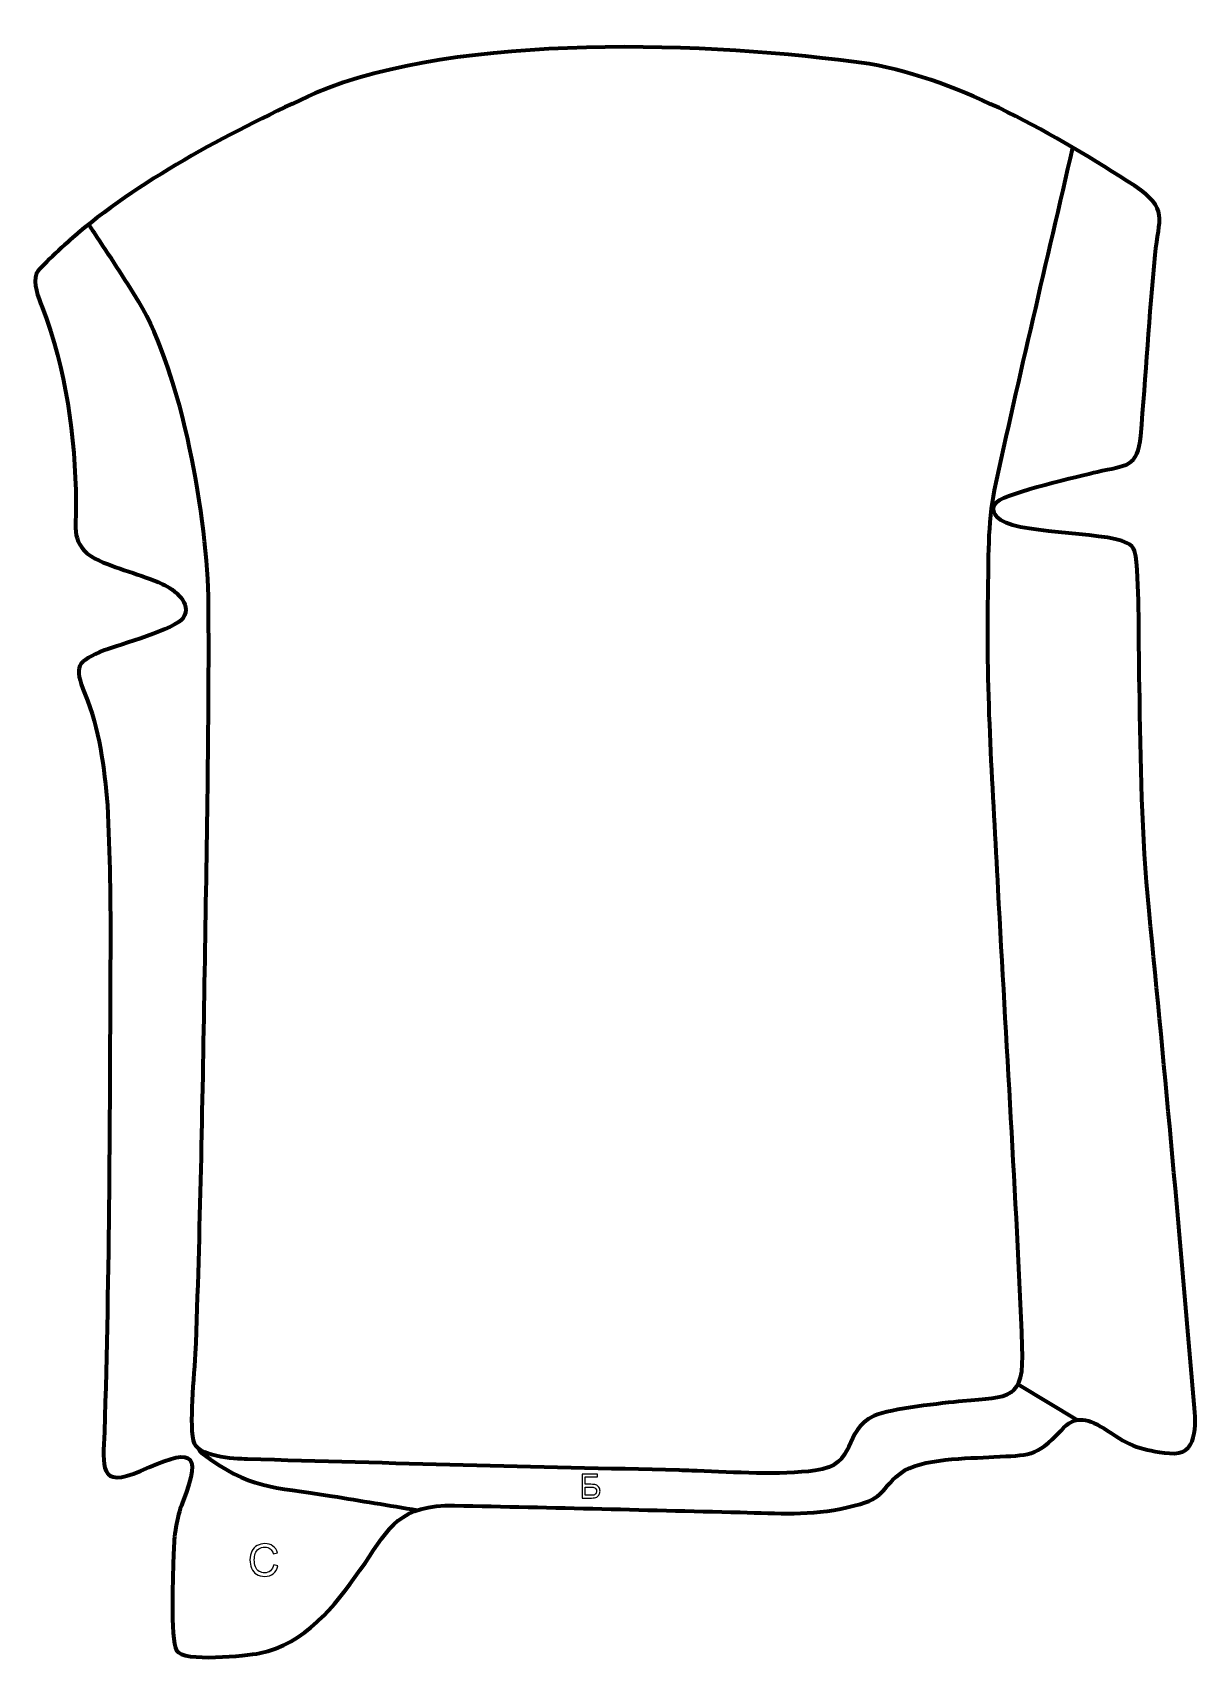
# Model space of a CAD drawing. Header units: millimetres. Extents: x -638 to 29, y -25 to 908.
import ezdxf

# ---------------------------------------------------------------- set-up
doc = ezdxf.new("R2010")
doc.units = ezdxf.units.MM
doc.header["$MEASUREMENT"] = 0
doc.layers.add('layer 2', color=7, linetype='Continuous')
doc.layers.add('layer 3', color=7, linetype='Continuous')

msp = doc.modelspace()

# ---------------------------------------------------------------- linework, layer by layer
at = {"layer": 'layer 2', "color": 142, "lineweight": 158}
for points, knots in [([(-42.5752, 842.3714), (-57.483, 777.0411), (-73.314, 711.5289), (-87.3908, 646.0609), (-87.3908, 646.0609), (-91.3277, 627.7511), (-90.7013, 605.0086), (-91.114, 586.0161), (-91.114, 586.0161), (-92.3408, 529.5555), (-88.2351, 473.8026), (-85.3054, 417.4807), (-85.3054, 417.4807), (-80.7708, 330.3726), (-75.0179, 242.8007), (-71.5191, 155.7204), (-71.5191, 155.7204), (-70.266, 124.5331), (-78.6323, 126.8552), (-105.5854, 124.4345), (-105.5854, 124.4345), (-116.9378, 123.2157), (-146.6962, 120.1876), (-156.2455, 116.0566), (-156.2455, 116.0566), (-174.4228, 107.431), (-165.5073, 87.8957), (-189.8544, 84.664), (-189.8544, 84.664), (-210.3369, 81.9452), (-236.5229, 83.7158), (-257.4528, 84.4977), (-257.4528, 84.4977), (-257.4528, 84.4977), (-260.3862, 84.605), (-260.3862, 84.605), (-260.3862, 84.605), (-262.8906, 84.6925), (-265.3931, 84.7775), (-267.8982, 84.8411), (-267.8982, 84.8411), (-350.2706, 86.7622), (-432.6407, 88.7147), (-514.9991, 91.1764), (-514.9991, 91.1764), (-522.7273, 91.4084), (-544.1225, 92.3343), (-545.9539, 101.8992), (-545.9539, 101.8992), (-548.2766, 114.0295), (-544.9501, 142.9831), (-544.3711, 157.6178), (-544.3711, 157.6178), (-541.9187, 228.8061), (-540.5525, 299.2053), (-539.3861, 370.3756), (-539.3861, 370.3756), (-538.237, 440.4939), (-536.866, 510.5865), (-537.2577, 580.7196), (-537.2577, 580.7196), (-537.5739, 629.6658), (-552.5135, 712.9232), (-577.206, 753.9105), (-577.206, 753.9105), (-585.2843, 767.3199), (-593.9813, 780.3408), (-602.6135, 793.3961), (-602.6135, 793.3961), (-603.7009, 795.0552), (-604.7882, 796.7142), (-605.8756, 798.3733)], [0, 0, 0, 0, 0.05263158, 0.05263158, 0.05263158, 0.05263158, 0.10526316, 0.10526316, 0.10526316, 0.10526316, 0.15789474, 0.15789474, 0.15789474, 0.15789474, 0.21052632, 0.21052632, 0.21052632, 0.21052632, 0.26315789, 0.26315789, 0.26315789, 0.26315789, 0.31578947, 0.31578947, 0.31578947, 0.31578947, 0.36842105, 0.36842105, 0.36842105, 0.36842105, 0.42105263, 0.42105263, 0.42105263, 0.42105263, 0.47368421, 0.47368421, 0.47368421, 0.47368421, 0.52631579, 0.52631579, 0.52631579, 0.52631579, 0.57894737, 0.57894737, 0.57894737, 0.57894737, 0.63157895, 0.63157895, 0.63157895, 0.63157895, 0.68421053, 0.68421053, 0.68421053, 0.68421053, 0.73684211, 0.73684211, 0.73684211, 0.73684211, 0.78947368, 0.78947368, 0.78947368, 0.78947368, 0.84210526, 0.84210526, 0.84210526, 0.84210526, 0.89473684, 0.89473684, 0.89473684, 0.89473684, 1, 1, 1, 1]), ([(-544.397, 98.6801), (-543.1462, 97.6955), (-542.5615, 95.8088), (-541.3739, 94.9103), (-541.3739, 94.9103), (-513.2014, 73.5952), (-501.924, 75.8209), (-466.3987, 70.0314), (-466.3987, 70.0314), (-450.1496, 67.3833), (-433.9059, 64.6926), (-417.6669, 61.9829)], [0, 0, 0, 0, 0.25, 0.25, 0.25, 0.25, 0.5, 0.5, 0.5, 0.5, 1, 1, 1, 1])]:
    msp.add_open_spline(points, degree=3, knots=knots, dxfattribs=at)
msp.add_open_spline([(-39.9406, 113.612), (-39.9406, 113.612), (-73.5415, 133.8492), (-73.5415, 133.8492)], degree=3, dxfattribs=at)
at = {"layer": 'layer 2', "color": 142}
for points, knots in [([(-323.4293, 82.5989), (-323.4293, 82.5989), (-314.562, 82.5989), (-314.562, 82.5989), (-314.562, 82.5989), (-314.562, 82.5989), (-314.562, 80.997), (-314.562, 80.997), (-314.562, 80.997), (-314.562, 80.997), (-321.6177, 80.997), (-321.6177, 80.997), (-321.6177, 80.997), (-321.6177, 80.997), (-321.6177, 76.7827), (-321.6177, 76.7827), (-321.6177, 76.7827), (-321.6177, 76.7827), (-318.3568, 76.7827), (-318.3568, 76.7827), (-318.3568, 76.7827), (-317.1522, 76.7827), (-316.1956, 76.6682), (-315.4836, 76.4362), (-315.4836, 76.4362), (-314.7717, 76.2074), (-314.2028, 75.7752), (-313.7737, 75.1363), (-313.7737, 75.1363), (-313.3447, 74.5007), (-313.1317, 73.7601), (-313.1317, 72.9147), (-313.1317, 72.9147), (-313.1317, 72.2251), (-313.2843, 71.5799), (-313.5926, 70.9824), (-313.5926, 70.9824), (-313.9009, 70.3817), (-314.3585, 69.8922), (-314.9688, 69.514), (-314.9688, 69.514), (-315.5758, 69.1358), (-316.6151, 68.9451), (-318.0803, 68.9451), (-318.0803, 68.9451), (-318.0803, 68.9451), (-323.4293, 68.9451), (-323.4293, 68.9451), (-323.4293, 68.9451), (-323.4293, 68.9451), (-323.4293, 82.5989), (-323.4293, 82.5989)], [0, 0, 0, 0, 0.07142857, 0.07142857, 0.07142857, 0.07142857, 0.14285714, 0.14285714, 0.14285714, 0.14285714, 0.21428571, 0.21428571, 0.21428571, 0.21428571, 0.28571429, 0.28571429, 0.28571429, 0.28571429, 0.35714286, 0.35714286, 0.35714286, 0.35714286, 0.42857143, 0.42857143, 0.42857143, 0.42857143, 0.5, 0.5, 0.5, 0.5, 0.57142857, 0.57142857, 0.57142857, 0.57142857, 0.64285714, 0.64285714, 0.64285714, 0.64285714, 0.71428571, 0.71428571, 0.71428571, 0.71428571, 0.78571429, 0.78571429, 0.78571429, 0.78571429, 0.85714286, 0.85714286, 0.85714286, 0.85714286, 1, 1, 1, 1]), ([(-321.6177, 70.4897), (-321.6177, 70.4897), (-318.004, 70.4897), (-318.004, 70.4897), (-318.004, 70.4897), (-317.0283, 70.4897), (-316.2973, 70.6868), (-315.8078, 71.0841), (-315.8078, 71.0841), (-315.3216, 71.4813), (-315.0768, 72.0757), (-315.0768, 72.8671), (-315.0768, 72.8671), (-315.0768, 73.4328), (-315.2167, 73.9032), (-315.4964, 74.2814), (-315.4964, 74.2814), (-315.776, 74.6596), (-316.1638, 74.9107), (-316.6596, 75.0346), (-316.6596, 75.0346), (-317.1586, 75.1586), (-318.0072, 75.219), (-319.2054, 75.219), (-319.2054, 75.219), (-319.2054, 75.219), (-321.6177, 75.219), (-321.6177, 75.219), (-321.6177, 75.219), (-321.6177, 75.219), (-321.6177, 70.4897), (-321.6177, 70.4897)], [0, 0, 0, 0, 0.11111111, 0.11111111, 0.11111111, 0.11111111, 0.22222222, 0.22222222, 0.22222222, 0.22222222, 0.33333333, 0.33333333, 0.33333333, 0.33333333, 0.44444444, 0.44444444, 0.44444444, 0.44444444, 0.55555556, 0.55555556, 0.55555556, 0.55555556, 0.66666667, 0.66666667, 0.66666667, 0.66666667, 0.77777778, 0.77777778, 0.77777778, 0.77777778, 1, 1, 1, 1]), ([(-499.926, 30.7244), (-499.926, 30.7244), (-497.513, 30.1148), (-497.513, 30.1148), (-497.513, 30.1148), (-498.0168, 28.1379), (-498.9227, 26.635), (-500.2308, 25.5979), (-500.2308, 25.5979), (-501.5389, 24.5607), (-503.1391, 24.04), (-505.0314, 24.04), (-505.0314, 24.04), (-506.9872, 24.04), (-508.5789, 24.4379), (-509.8066, 25.238), (-509.8066, 25.238), (-511.0343, 26.0339), (-511.9656, 27.1896), (-512.6048, 28.7009), (-512.6048, 28.7009), (-513.2441, 30.2164), (-513.5658, 31.8378), (-513.5658, 33.5735), (-513.5658, 33.5735), (-513.5658, 35.4658), (-513.206, 37.1168), (-512.4821, 38.5265), (-512.4821, 38.5265), (-511.7582, 39.9362), (-510.7295, 41.0072), (-509.396, 41.7396), (-509.396, 41.7396), (-508.0625, 42.4719), (-506.5935, 42.836), (-504.9933, 42.836), (-504.9933, 42.836), (-503.173, 42.836), (-501.6447, 42.3746), (-500.4086, 41.4475), (-500.4086, 41.4475), (-499.1682, 40.5204), (-498.3046, 39.2207), (-497.8178, 37.5443), (-497.8178, 37.5443), (-497.8178, 37.5443), (-500.18, 36.9855), (-500.18, 36.9855), (-500.18, 36.9855), (-500.5991, 38.3063), (-501.2129, 39.2715), (-502.013, 39.8727), (-502.013, 39.8727), (-502.8131, 40.478), (-503.8207, 40.7786), (-505.0356, 40.7786), (-505.0356, 40.7786), (-506.4284, 40.7786), (-507.5968, 40.4442), (-508.5324, 39.7753), (-508.5324, 39.7753), (-509.4679, 39.1064), (-510.1283, 38.2047), (-510.5051, 37.0787), (-510.5051, 37.0787), (-510.8861, 35.9484), (-511.0766, 34.7842), (-511.0766, 33.5862), (-511.0766, 33.5862), (-511.0766, 32.041), (-510.8522, 30.6906), (-510.4035, 29.5391), (-510.4035, 29.5391), (-509.9548, 28.3834), (-509.2563, 27.524), (-508.308, 26.9525), (-508.308, 26.9525), (-507.3597, 26.381), (-506.3353, 26.0974), (-505.2304, 26.0974), (-505.2304, 26.0974), (-503.8842, 26.0974), (-502.7496, 26.4869), (-501.8183, 27.2616), (-501.8183, 27.2616), (-500.887, 28.0405), (-500.2562, 29.192), (-499.926, 30.7244)], [0, 0, 0, 0, 0.04347826, 0.04347826, 0.04347826, 0.04347826, 0.08695652, 0.08695652, 0.08695652, 0.08695652, 0.13043478, 0.13043478, 0.13043478, 0.13043478, 0.17391304, 0.17391304, 0.17391304, 0.17391304, 0.2173913, 0.2173913, 0.2173913, 0.2173913, 0.26086957, 0.26086957, 0.26086957, 0.26086957, 0.30434783, 0.30434783, 0.30434783, 0.30434783, 0.34782609, 0.34782609, 0.34782609, 0.34782609, 0.39130435, 0.39130435, 0.39130435, 0.39130435, 0.43478261, 0.43478261, 0.43478261, 0.43478261, 0.47826087, 0.47826087, 0.47826087, 0.47826087, 0.52173913, 0.52173913, 0.52173913, 0.52173913, 0.56521739, 0.56521739, 0.56521739, 0.56521739, 0.60869565, 0.60869565, 0.60869565, 0.60869565, 0.65217391, 0.65217391, 0.65217391, 0.65217391, 0.69565217, 0.69565217, 0.69565217, 0.69565217, 0.73913043, 0.73913043, 0.73913043, 0.73913043, 0.7826087, 0.7826087, 0.7826087, 0.7826087, 0.82608696, 0.82608696, 0.82608696, 0.82608696, 0.86956522, 0.86956522, 0.86956522, 0.86956522, 0.91304348, 0.91304348, 0.91304348, 0.91304348, 1, 1, 1, 1])]:
    msp.add_open_spline(points, degree=3, knots=knots, dxfattribs=at)
at = {"layer": 'layer 3', "color": 242, "lineweight": 158}
msp.add_open_spline([(-476.2088, 873.4622), (-394.0225, 908.1582), (-250.0106, 902.9693), (-159.0532, 890.2512), (-159.0532, 890.2512), (-104.5155, 880.4116), (-53.1474, 849.7922), (-6.8867, 820.4057), (-6.8867, 820.4057), (12.5403, 807.0345), (6.9, 802.2253), (4.7418, 780.8915), (4.7418, 780.8915), (1.3935, 746.3931), (-0.6051, 711.8256), (-3.4964, 677.2962), (-3.4964, 677.2962), (-5.0358, 658.9119), (-12.0178, 660.4717), (-28.2944, 656.6639), (-28.2944, 656.6639), (-37.4197, 654.5291), (-79.9077, 644.6598), (-85.6828, 639.5298), (-85.6828, 639.5298), (-88.1137, 637.3705), (-88.9774, 634.4839), (-85.7782, 630.7146), (-85.7782, 630.7146), (-76.9933, 620.3639), (-25.4497, 622.8583), (-11.2326, 615.8473), (-11.2326, 615.8473), (-6.567, 613.5464), (-6.5075, 609.6911), (-5.9735, 604.8304), (-5.9735, 604.8304), (-4.0208, 581.9966), (-4.8291, 557.1721), (-4.2978, 534.0053), (-4.2978, 534.0053), (-3.3822, 490.2572), (-3.1053, 448.9879), (1.2531, 405.2611), (1.2531, 405.2611), (10.5486, 311.1715), (19.1489, 216.7212), (27.1169, 122.5086), (27.1169, 122.5086), (28.0539, 111.1826), (29.49, 92.7528), (12.8824, 94.5363), (12.8824, 94.5363), (-3.0853, 96.4334), (-9.533, 98.381), (-22.6953, 107.6535), (-22.6953, 107.6535), (-33.4359, 114.2788), (-40.3623, 117.4237), (-49.3652, 107.4243), (-49.3652, 107.4243), (-63.4348, 92.1797), (-67.6778, 93.6576), (-87.6155, 92.4601), (-87.6155, 92.4601), (-102.494, 91.5664), (-129.1273, 92.0045), (-141.1593, 83.0655), (-141.1593, 83.0655), (-155.2267, 71.3989), (-149.0387, 68.7922), (-171.2985, 63.6214), (-171.2985, 63.6214), (-192.9907, 58.5825), (-210.9807, 60.2898), (-232.8983, 60.7663), (-232.8983, 60.7663), (-289.1745, 62.0044), (-345.4641, 63.8406), (-401.7452, 64.6473), (-401.7452, 64.6473), (-430.6137, 63.3784), (-435.1837, 49.1608), (-450.4173, 27.761), (-450.4173, 27.761), (-465.5486, 6.6623), (-481.8782, -14.7101), (-508.0556, -19.9481), (-508.0556, -19.9481), (-515.4859, -21.3197), (-551.9159, -25.1984), (-555.6006, -18.4687), (-555.6006, -18.4687), (-559.3784, -11.5688), (-557.5689, 27.2677), (-557.291, 37.4113), (-557.291, 37.4113), (-557.0436, 47.4568), (-555.7828, 57.3611), (-552.1768, 66.3745), (-552.1768, 66.3745), (-539.5819, 97.856), (-548.7473, 96.81), (-576.0888, 84.4259), (-576.0888, 84.4259), (-600.2989, 73.9736), (-597.6364, 87.105), (-596.9113, 106.7818), (-596.9113, 106.7818), (-593.9372, 198.0965), (-593.9563, 290.1791), (-593.4605, 381.5808), (-593.4605, 381.5808), (-593.355, 409.006), (-593.7068, 438.3059), (-595.1921, 465.6564), (-595.1921, 465.6564), (-596.8943, 487.2825), (-599.8515, 509.3604), (-608.1064, 529.5429), (-608.1064, 529.5429), (-614.6725, 545.5963), (-612.7196, 547.9226), (-596.8044, 554.4274), (-596.8044, 554.4274), (-588.3873, 557.4092), (-555.6637, 566.8237), (-551.853, 572.8931), (-551.853, 572.8931), (-546.4911, 581.433), (-556.7741, 589.1618), (-563.6431, 592.3405), (-563.6431, 592.3405), (-576.094, 597.9646), (-590.3777, 601.1488), (-602.0558, 606.8014), (-602.0558, 606.8014), (-616.4924, 615.0215), (-613.0095, 624.2294), (-613.1898, 638.92), (-613.1898, 638.92), (-613.6875, 677.1977), (-618.7442, 715.0582), (-632.5575, 750.9674), (-632.5575, 750.9674), (-634.8228, 756.7409), (-638.0078, 764.3158), (-635.7774, 770.4699), (-635.7774, 770.4699), (-632.2424, 775.4696), (-618.0111, 788.2202), (-612.7567, 792.7028), (-612.7567, 792.7028), (-612.7567, 792.7028), (-612.0619, 793.2955), (-612.0619, 793.2955), (-612.0619, 793.2955), (-573.7817, 825.5712), (-521.7824, 852.6809), (-476.2088, 873.4622)], degree=3, knots=[0, 0, 0, 0, 0.02439024, 0.02439024, 0.02439024, 0.02439024, 0.04878049, 0.04878049, 0.04878049, 0.04878049, 0.07317073, 0.07317073, 0.07317073, 0.07317073, 0.09756098, 0.09756098, 0.09756098, 0.09756098, 0.12195122, 0.12195122, 0.12195122, 0.12195122, 0.14634146, 0.14634146, 0.14634146, 0.14634146, 0.17073171, 0.17073171, 0.17073171, 0.17073171, 0.19512195, 0.19512195, 0.19512195, 0.19512195, 0.2195122, 0.2195122, 0.2195122, 0.2195122, 0.24390244, 0.24390244, 0.24390244, 0.24390244, 0.26829268, 0.26829268, 0.26829268, 0.26829268, 0.29268293, 0.29268293, 0.29268293, 0.29268293, 0.31707317, 0.31707317, 0.31707317, 0.31707317, 0.34146341, 0.34146341, 0.34146341, 0.34146341, 0.36585366, 0.36585366, 0.36585366, 0.36585366, 0.3902439, 0.3902439, 0.3902439, 0.3902439, 0.41463415, 0.41463415, 0.41463415, 0.41463415, 0.43902439, 0.43902439, 0.43902439, 0.43902439, 0.46341463, 0.46341463, 0.46341463, 0.46341463, 0.48780488, 0.48780488, 0.48780488, 0.48780488, 0.51219512, 0.51219512, 0.51219512, 0.51219512, 0.53658537, 0.53658537, 0.53658537, 0.53658537, 0.56097561, 0.56097561, 0.56097561, 0.56097561, 0.58536585, 0.58536585, 0.58536585, 0.58536585, 0.6097561, 0.6097561, 0.6097561, 0.6097561, 0.63414634, 0.63414634, 0.63414634, 0.63414634, 0.65853659, 0.65853659, 0.65853659, 0.65853659, 0.68292683, 0.68292683, 0.68292683, 0.68292683, 0.70731707, 0.70731707, 0.70731707, 0.70731707, 0.73170732, 0.73170732, 0.73170732, 0.73170732, 0.75609756, 0.75609756, 0.75609756, 0.75609756, 0.7804878, 0.7804878, 0.7804878, 0.7804878, 0.80487805, 0.80487805, 0.80487805, 0.80487805, 0.82926829, 0.82926829, 0.82926829, 0.82926829, 0.85365854, 0.85365854, 0.85365854, 0.85365854, 0.87804878, 0.87804878, 0.87804878, 0.87804878, 0.90243902, 0.90243902, 0.90243902, 0.90243902, 0.92682927, 0.92682927, 0.92682927, 0.92682927, 0.95121951, 0.95121951, 0.95121951, 0.95121951, 1, 1, 1, 1], dxfattribs=at)

doc.saveas('drawing.dxf')
